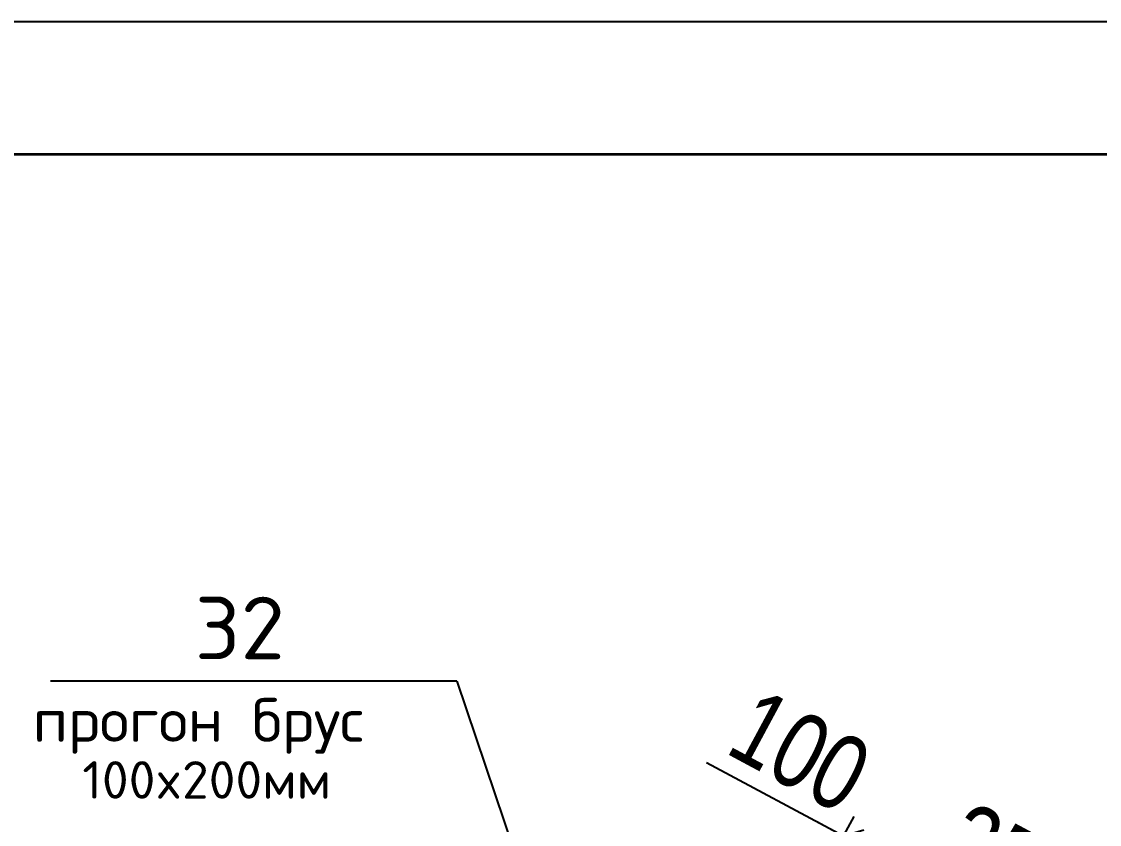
# Model space of a CAD drawing. Extents: x -12289450 to -10763036, y -7834513 to -6150123.
# Drawn here: x -10911059 to -10909334, y -7673546 to -7672261 of the extents above; entities that cross this region are included whole.
import ezdxf

# ---------------------------------------------------------------- set-up
doc = ezdxf.new("R2010")
doc.units = 0
doc.header["$LTSCALE"] = 25
doc.header["$PDMODE"] = 35
doc.layers.get('DefPoints').update_dxf_attribs({"color": 10, "lineweight": 30})
for name, color, linetype in [('005-РАЗМЕРЫ', 252, 'Continuous'), ('ArchiCAD', 7, 'Continuous'), ('Новое', 51, 'Continuous'), ('Примечания', 7, 'Continuous')]:
    doc.layers.add(name, color=color, linetype=linetype)
doc.layers.add('Стена', color=7, linetype='Continuous', lineweight=5)
doc.styles.add('ROMANT', font='romant.shx', dxfattribs={"height": 2})
doc.styles.get("Standard").update_dxf_attribs({"font": 'arial.ttf'})
doc.styles.add('TXT0', font='txt', dxfattribs={"width": 0.8})
doc.dimstyles.new('Копия 3 РАЗМЕРЫ 3', dxfattribs={"dimscale": 30, "dimtxt": 4, "dimasz": 0.08, "dimexe": 0, "dimexo": 0, "dimgap": 0.9, "dimtad": 1, "dimdec": 0, "dimzin": 0, "dimdsep": 46, "dimtxsty": 'TXT0', "dimblk1": 'A8MITTA', "dimblk2": 'A8MITTA', "dimsah": 1, "dimcen": 0.3, "dimse1": 1, "dimse2": 1, "dimadec": 0, "dimazin": 0, "dimtp": 6, "dimtm": 6, "dimtfac": 1, "dimtdec": 0, "dimtofl": 0, "dimtmove": 0, "dimatfit": 3, "dimldrblk": 'A8MITTA', "dimfxl": 0, "dimtolj": 1, "dimtzin": 0, "dimarcsym": 0})

# ---------------------------------------------------------------- blocks, each defined once
blk = doc.blocks.new('A8MITTA', base_point=(3180, 3140))
for p, q in [((3180, 3154.999999999999), (3180, 3125)), ((3169.999999999999, 3129.999999999999), (3190, 3150)), ((3159.999999999999, 3140), (3200, 3140))]:
    blk.add_line(p, q)
blk = doc.blocks.new('*D1116')
at = {"layer": '005-РАЗМЕРЫ', "color": 0, "lineweight": -2, "ltscale": 4, "transparency": 16777216}
blk.add_line((-10909437.69163461, -7673728.388030227), (-10909653.59938826, -7673612.417506617), dxfattribs=at)
at = {"layer": 'DefPoints', "color": 0, "ltscale": 4, "transparency": 16777216}
for p in [(-10909655.71369299, -7673611.281850196), (-10909753.22103486, -7673792.81583393), (-10909536.71468322, -7673917.81583271)]:
    blk.add_point(p, dxfattribs=at)
at = {"layer": '005-РАЗМЕРЫ', "color": 0, "lineweight": -2, "ltscale": 4, "transparency": 16777216, "xscale": 2.4, "yscale": 2.4, "zscale": 2.4}
for p, rotation in [((-10909655.71369299, -7673611.281850196), 151.7584222116206), ((-10909435.57732988, -7673729.523686647), 331.7584222116206)]:
    blk.add_blockref('A8MITTA', p, dxfattribs=dict(at, rotation=rotation))
at = {"layer": '005-РАЗМЕРЫ', "color": 0, "ltscale": 4, "transparency": 16777216, "insert": (-10909475.37154825, -7673609.393151107), "char_height": 120, "attachment_point": 5, "rotation": 331.7584222116206, "style": 'TXT0'}
blk.add_mtext('\\A1;250', dxfattribs=at)
blk = doc.blocks.new('*D1117')
at = {"layer": '005-РАЗМЕРЫ', "color": 0, "lineweight": -2, "ltscale": 4, "transparency": 16777216}
for p, q in [((-10909743.96669338, -7673564.354588879), (-10909962.79723301, -7673446.814149346)), ((-10909658.02645288, -7673610.515667032), (-10909741.85238865, -7673565.4902453))]:
    blk.add_line(p, q, dxfattribs=at)
at = {"layer": 'DefPoints', "color": 0, "ltscale": 4, "transparency": 16777216}
for p in [(-10909743.96669338, -7673564.354588879), (-10909839.823575, -7673742.815833498), (-10909753.22103486, -7673792.81583393)]:
    blk.add_point(p, dxfattribs=at)
at = {"layer": '005-РАЗМЕРЫ', "color": 0, "lineweight": -2, "ltscale": 4, "transparency": 16777216, "xscale": 2.4, "yscale": 2.4, "zscale": 2.4}
for p, rotation in [((-10909743.96669338, -7673564.354588879), 151.7584222116206), ((-10909655.91214815, -7673611.651323453), 331.7584222116206)]:
    blk.add_blockref('A8MITTA', p, dxfattribs=dict(at, rotation=rotation))
at = {"layer": '005-РАЗМЕРЫ', "color": 0, "ltscale": 4, "transparency": 16777216, "insert": (-10909813.27157031, -7673428.372994414), "char_height": 120, "attachment_point": 5, "rotation": 331.7584222116206, "style": 'TXT0'}
blk.add_mtext('\\A1;100', dxfattribs=at)

msp = doc.modelspace()

# ---------------------------------------------------------------- linework, layer by layer
at = {"lineweight": 25, "ltscale": 20}
for q in [(-10911012.11651751, -7673316.579849399), (-10910033.73089211, -7674288.148583004)]:
    msp.add_line((-10910362.55464671, -7673316.579849398), q, dxfattribs=at)
at = {"layer": 'ArchiCAD', "color": 7, "linetype": 'Continuous', "lineweight": 35}
msp.add_lwpolyline([(-10918711.36532491, -7672473.405105523), (-10901952.15023593, -7672473.405105523), (-10901952.15023593, -7684650.35379043), (-10918711.36532491, -7684650.35379043)], close=True, dxfattribs=at)
msp.add_lwpolyline([(-10918711.36532491, -7672473.405105523), (-10901952.15023593, -7672473.405105523), (-10901952.15023593, -7684650.35379043), (-10918711.36532491, -7684650.35379043)], close=True, dxfattribs=at)
at = {"layer": 'Новое', "color": 7, "linetype": 'Continuous'}
msp.add_lwpolyline([(-10919559.93317752, -7672261.263142372), (-10901740.00827278, -7672261.263142372), (-10901740.00827278, -7684862.495753582), (-10919559.93317752, -7684862.495753582)], close=True, dxfattribs=at)
msp.add_lwpolyline([(-10919559.93317752, -7672261.263142372), (-10901740.00827278, -7672261.263142372), (-10901740.00827278, -7684862.495753582), (-10919559.93317752, -7684862.495753582)], close=True, dxfattribs=at)

# ---------------------------------------------------------------- texts
at = {"layer": 'Примечания', "color": 7, "attachment_point": 4}
for s, insert, char_height in [('\\A1;{\\Fsimplex|c204;прогон\\Fsimplex|c0; \\Fsimplex|c204;брус}', (-10911040.85493268, -7673387.961569811), 70), ('\\A1;{\\Fsimplex|c0;100x200\\Fsimplex|c204;мм}', (-10910961.47438845, -7673474.326887463), 60)]:
    msp.add_mtext(s, dxfattribs=dict(at, insert=insert, char_height=char_height))
at = {"layer": 'Стена', "linetype": 'Continuous', "ltscale": 100, "style": 'ROMANT'}
msp.add_text('32', height=100, dxfattribs=at).set_placement((-10910781.73833838, -7673281.406664853))

# ---------------------------------------------------------------- dimensions: what is measured, and where the dimension line sits
at = {"layer": '005-РАЗМЕРЫ', "ltscale": 4}
for base, p1, p2, picture, middle in [((-10909743.96669338, -7673564.354588879), (-10909753.22103486, -7673792.81583393), (-10909839.823575, -7673742.815833499), '*D1117', (-10909854.43911556, -7673505.016540902)), ((-10909655.71369299, -7673611.281850196), (-10909536.71468322, -7673917.815832709), (-10909753.22103486, -7673792.81583393), '*D1116', (-10909516.5390935, -7673686.036697595))]:
    dim = msp.add_linear_dim(base=base, p1=p1, p2=p2, angle=331.7584222116206, dimstyle='Копия 3 РАЗМЕРЫ 3', dxfattribs=at)
    dim.commit()
    dim.dimension.update_dxf_attribs({"geometry": picture, "text_midpoint": middle, "dimtype": 160})

doc.saveas('drawing.dxf')
